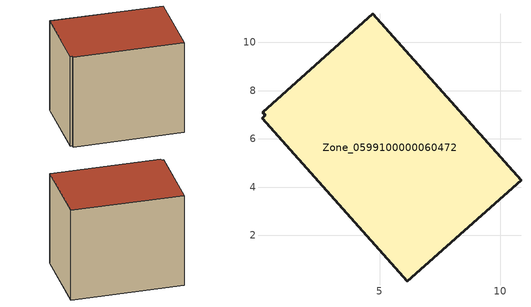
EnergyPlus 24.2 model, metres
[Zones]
Zone_0599100000060472
 floor ground (C_G): 0.26,6.98 0.14,7.11 4.72,11.19 10.87,4.28 6.15,0.09 0.12,6.85 z0
 wall outside (C_F): 6.15,0.09 10.87,4.28 4.72,11.19 0.14,7.11 0.26,6.98 0.12,6.85 6.15,0.09 z0:8.01
 roof outside (C_R): 0.14,7.11 0.26,6.98 0.12,6.85 6.15,0.09 10.87,4.28 4.72,11.19 z8.01
[BUILDING]
Pand.0599100000060472: North Axis=0; Terrain=City; Loads Convergence Tolerance Value=0.04; Temperature Convergence Tolerance Value=0.4; Solar Distribution=FullExterior; Maximum Number of Warmup Days=25; Minimum Number of Warmup Days=1
[Site:Location]
Rotterdam.The.Hague.AP_ZH_NLD Design_Conditions: Latitude=51.96; Longitude=4.45; Time Zone=1; Elevation=-4.5
[SITE:GROUNDTEMPERATURE:BUILDINGSURFACE]
18, 18, 18, 18, 18, 18, 18, 18, 18, 18, 18, 18
[MATERIAL] Thermal Absorptance=0.9; Solar Absorptance=0.7; Visible Absorptance=0.7
Name | Roughness | Thickness | Conductivity | Density | Specific Heat
G.TC.1965-1974 | MediumSmooth | 0.15 | 0.882353 | 540 | 1210
F.TC.1965-1974 | Rough | 0.3 | 0.697674 | 1920 | 840
R.TC.1965-1974 | MediumRough | 0.2 | 0.232558 | 1500 | 1000
[CONSTRUCTION]
C_G: G.TC.1965-1974
C_F: F.TC.1965-1974
C_R: R.TC.1965-1974
[ZONE]
Zone_0599100000060472: Type=1; Multiplier=1; Ceiling Height=Autocalculate; Volume=Autocalculate; Floor Area=autocalculate; Part of Total Floor Area=Yes
[ZONEINFILTRATION:DESIGNFLOWRATE]
Infil_Zone_0599100000060472: Zone or ZoneList or Space or SpaceList=Zone_0599100000060472; Schedule=AlwaysOn; Design Flow Rate Calculation Method=Flow/Area; Flow Rate per Floor Area=0.003; Constant Term Coefficient=1; Temperature Term Coefficient=0; Velocity Term Coefficient=0; Velocity Squared Term Coefficient=0
[HVACTEMPLATE:ZONE:IDEALLOADSAIRSYSTEM]
Zone_0599100000060472: Maximum Heating Supply Air Temperature=50; Minimum Cooling Supply Air Temperature=13; Maximum Heating Supply Air Humidity Ratio=0.0156; Minimum Cooling Supply Air Humidity Ratio=0.0077; Heating Limit=NoLimit; Cooling Limit=NoLimit; Dehumidification Control Type=ConstantSensibleHeatRatio; Cooling Sensible Heat Ratio=0.7; Dehumidification Setpoint=60; Humidification Control Type=None; Humidification Setpoint=30; Outdoor Air Method=None; Outdoor Air Flow Rate per Person=0.00944; Outdoor Air Flow Rate per Zone Floor Area=0; Outdoor Air Flow Rate per Zone=0; Demand Controlled Ventilation Type=None; Outdoor Air Economizer Type=NoEconomizer; Heat Recovery Type=None; Sensible Heat Recovery Effectiveness=0.7; Latent Heat Recovery Effectiveness=0.65
[ZONECONTROL:THERMOSTAT]
ThermostatControl_Zone_0599100000060472: Zone or ZoneList=Zone_0599100000060472; Control Type Schedule=DualSetpointControlType; Control 1=Thermostat_Zone_0599100000060472; Temperature Difference Between Cutout And Setpoint=0
[THERMOSTATSETPOINT:DUALSETPOINT]
Thermostat_Zone_0599100000060472: Heating Setpoint Temperature Schedule=HeatingSetpoint_Zone_0599100000060472; Cooling Setpoint Temperature Schedule=CoolingSetpoint_Zone_0599100000060472
[SCHEDULE:COMPACT]
HeatingSetpoint_Zone_0599100000060472: Through: 12/31, For: AllDays, Until: 24:00, 21
CoolingSetpoint_Zone_0599100000060472: Through: 12/31, For: AllDays, Until: 24:00, 24
DualSetpointControlType: Through: 12/31, For: AllDays, Until: 24:00, 4
AlwaysOn: Through: 12/31, For: AllDays, Until: 24:00, 1
